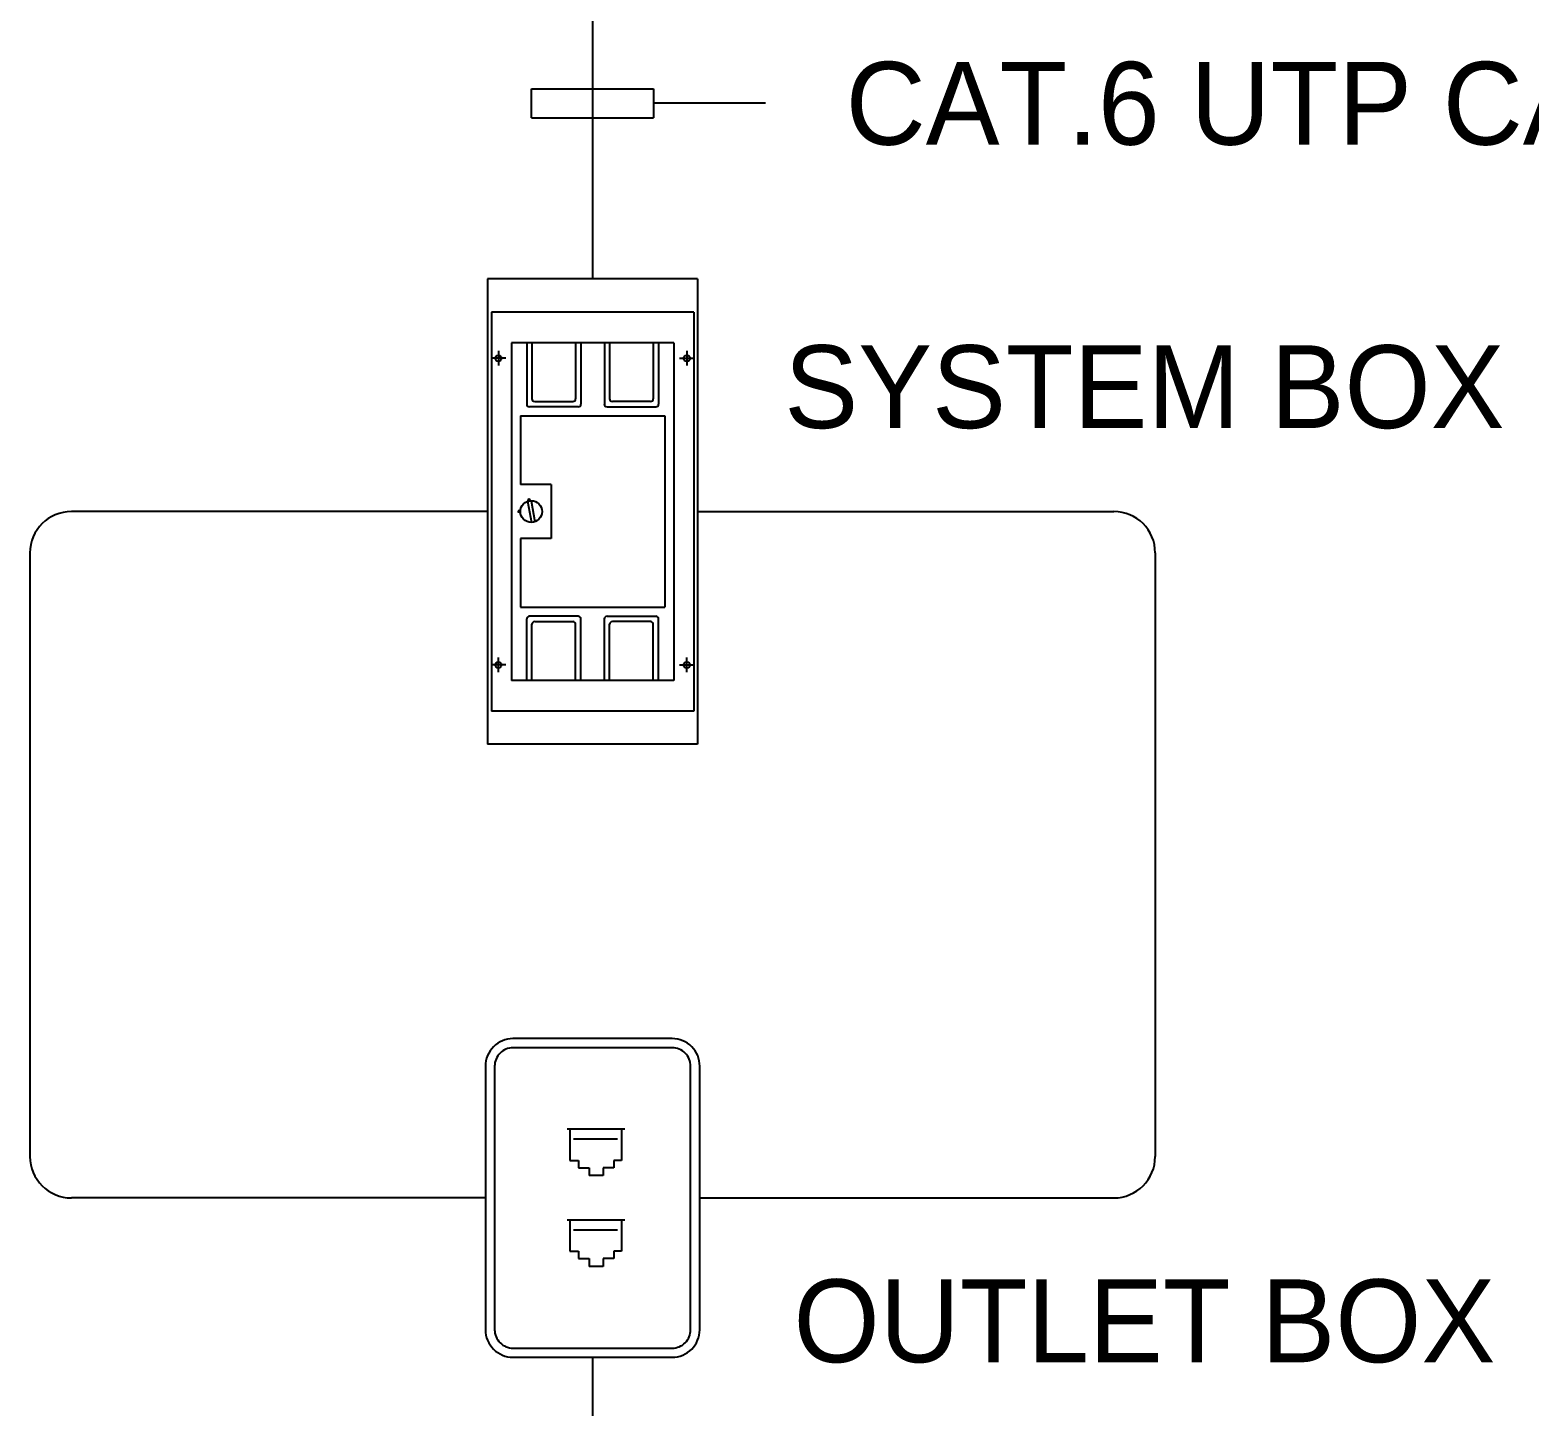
# Model space of a CAD drawing. Header units: millimetres. Extents: x 0 to 84100, y 0 to 29700.
# Drawn here: x 13078 to 15250, y 9732 to 11726 of the extents above; entities that cross this region are included whole.
import ezdxf
from ezdxf.enums import TextEntityAlignment as Align

# ---------------------------------------------------------------- set-up
doc = ezdxf.new("R2010")
doc.units = ezdxf.units.MM
doc.header["$LTSCALE"] = 1000
doc.layers.add('KEC-TEXT', color=6, linetype='Continuous')
doc.styles.add('나눔고딕', font='')
doc.styles.get('나눔고딕').set_extended_font_data('나눔고딕')

# ---------------------------------------------------------------- blocks, each defined once
blk = doc.blocks.new('A$C346D2A37')
at = {"color": 0}
for p, q in [((0, 725.9), (90.5, 725.9)), ((0, 725.9), (0, 347.1)), ((90.5, 725.9), (90.5, 347.1)), ((90.5, 347.1), (0, 347.1)), ((45.3, 0), (45.3, 347.1))]:
    blk.add_line(p, q, dxfattribs=at)

msp = doc.modelspace()

# ---------------------------------------------------------------- linework, layer by layer
at = {"layer": 'KEC-TEXT', "color": 6}
for p, q in [((13892.5, 12395.8), (13892.5, 11365.5)), ((14044.6, 11365.5), (13740.5, 11365.5)), ((13740.5, 11365.5), (13740.5, 10691.8)), ((14044.6, 11365.5), (14044.6, 10691.8)), ((14039, 11317.6), (13746.1, 11317.6)), ((13746.1, 11317.6), (13746.1, 10739.7)), ((13996.6, 11317.6), (13788.5, 11317.6)), ((14039, 11317.6), (14039, 10739.7)), ((13756.1, 11261.3), (13756.1, 11240.2)), ((14010.2, 11273.2), (13774.9, 11273.2)), ((13774.9, 11273.2), (13774.9, 10784.1)), ((13797.1, 11273.2), (13797.1, 11184.2)), ((13804.7, 11273.2), (13804.7, 11191.9)), ((13867.9, 11273.2), (13867.9, 11191.9)), ((13875.5, 11273.2), (13875.5, 11184.2)), ((13909.5, 11273.2), (13909.5, 11184.2)), ((13917.1, 11273.2), (13917.1, 11191.9)), ((13980.4, 11273.2), (13980.4, 11191.9)), ((13988, 11273.2), (13988, 11184.2)), ((14010.2, 11273.2), (14010.2, 10784.1)), ((14029, 11261.3), (14029, 11240.2)), ((13766.6, 11250.7), (13745.5, 11250.7)), ((14018.4, 11250.7), (14039.5, 11250.7)), ((13871.6, 11180.3), (13801, 11180.3)), ((13808.6, 11187.9), (13864, 11187.9)), ((13913.4, 11180.3), (13984.1, 11180.3)), ((13976.4, 11187.9), (13921.1, 11187.9)), ((13787.9, 11167.3), (13787.9, 11067.9)), ((13787.9, 11167.3), (13997.1, 11167.3)), ((13997.1, 11167.3), (13997.1, 10890.1)), ((13832.4, 11067.9), (13787.9, 11067.9)), ((13832.4, 11067.9), (13832.4, 10989.4)), ((13798.4, 11043.5), (13803.8, 11013)), ((13799.3, 11043.7), (13799.5, 11047)), ((13799.5, 11047), (13801.2, 11047.3)), ((13802.6, 11044.3), (13801.2, 11047.3)), ((13803.4, 11044.3), (13808.8, 11013.8)), ((13740.5, 11028.7), (13137.6, 11028.7)), ((13788, 11030.3), (13784.8, 11029.5)), ((13784.8, 11029.5), (13784.8, 11027.8)), ((13788, 11026.9), (13784.8, 11027.8)), ((14044.6, 11028.7), (14647.4, 11028.7)), ((13832.4, 10989.4), (13787.9, 10989.4)), ((13787.9, 10989.4), (13787.9, 10890.1)), ((13077.6, 10968.7), (13077.6, 10094.7)), ((14707.4, 10968.7), (14707.4, 10094.7)), ((13787.9, 10890.1), (13997.1, 10890.1)), ((13797.1, 10784.1), (13797.1, 10873.1)), ((13871.6, 10877), (13801, 10877)), ((13804.7, 10784.1), (13804.7, 10865.4)), ((13808.6, 10869.4), (13864, 10869.4)), ((13867.9, 10784.1), (13867.9, 10865.4)), ((13875.5, 10784.1), (13875.5, 10873.1)), ((13909.5, 10784.1), (13909.5, 10873.1)), ((13913.4, 10877), (13984.1, 10877)), ((13917.1, 10784.1), (13917.1, 10865.4)), ((13976.4, 10869.4), (13921.1, 10869.4)), ((13980.4, 10784.1), (13980.4, 10865.4)), ((13988, 10784.1), (13988, 10873.1)), ((13766.6, 10806.6), (13745.5, 10806.6)), ((13756.1, 10796.1), (13756.1, 10817.1)), ((14018.4, 10806.6), (14039.5, 10806.6)), ((14029, 10796.1), (14029, 10817.1)), ((14010.2, 10784.1), (13774.9, 10784.1)), ((14039, 10739.7), (13746.1, 10739.7)), ((13996.6, 10739.7), (13788.5, 10739.7)), ((14044.6, 10691.8), (13740.5, 10691.8)), ((13855.6, 10134.5), (13939, 10134.5)), ((13859.6, 10134.3), (13859.6, 10089)), ((13934.5, 10134.3), (13934.5, 10089)), ((13864.7, 10120.1), (13928.7, 10120.1)), ((13859.6, 10089), (13872.2, 10089)), ((13872.2, 10089), (13872.2, 10078.2)), ((13934.5, 10089), (13923.1, 10089)), ((13923.1, 10089), (13923.1, 10078.2)), ((13872.2, 10078.2), (13887.7, 10078.2)), ((13887.7, 10078.2), (13887.7, 10067)), ((13907.6, 10067), (13887.7, 10067)), ((13907.6, 10078.2), (13907.6, 10067)), ((13923.1, 10078.2), (13907.6, 10078.2)), ((13737.3, 10034.7), (13137.6, 10034.7)), ((14047.7, 10034.7), (14647.4, 10034.7)), ((13855.6, 10003.1), (13939, 10003.1)), ((13859.6, 10002.9), (13859.6, 9957.6)), ((13934.5, 10002.9), (13934.5, 9957.6)), ((13864.7, 9988.7), (13928.7, 9988.7)), ((13859.6, 9957.6), (13872.2, 9957.6)), ((13872.2, 9957.6), (13872.2, 9946.8)), ((13934.5, 9957.6), (13923.1, 9957.6)), ((13923.1, 9957.6), (13923.1, 9946.8)), ((13872.2, 9946.8), (13887.7, 9946.8)), ((13887.7, 9946.8), (13887.7, 9935.5)), ((13907.6, 9935.5), (13887.7, 9935.5)), ((13907.6, 9946.8), (13907.6, 9935.5)), ((13923.1, 9946.8), (13907.6, 9946.8)), ((13892.5, 9804), (13892.5, 9137.7))]:
    msp.add_line(p, q, dxfattribs=at)
for points in [[(13737.3, 10225.5), (13737.3, 9843.8, 0.414214), (13777.2, 9804), (14007.9, 9804, 0.414214), (14047.7, 9843.8), (14047.7, 10225.5, 0.414214), (14007.9, 10265.4), (13777.2, 10265.4, 0.414214)], [(13750.6, 10225.5), (13750.6, 9843.8, 0.414214), (13777.2, 9817.2), (14007.9, 9817.2, 0.414214), (14034.5, 9843.8), (14034.5, 10225.5, 0.414214), (14007.9, 10252.1), (13777.2, 10252.1, 0.414214)]]:
    msp.add_lwpolyline(points, format="xyb", close=True, dxfattribs=at)
for centre, radius in [((13756.1, 11250.7), 4.5), ((14029, 11250.7), 4.5), ((13803.6, 11028.7), 15.7), ((13756.1, 10806.6), 4.5), ((14029, 10806.6), 4.5)]:
    msp.add_circle(centre, radius, dxfattribs=at)
for centre, radius, start, end in [((13808.6, 11191.9), 3.92, 180, 270), ((13864, 11191.9), 3.92, 270, 0), ((13921.1, 11191.9), 3.92, 180, 270), ((13976.4, 11191.9), 3.92, 270, 0), ((13801, 11184.2), 3.92, 180, 270), ((13871.6, 11184.2), 3.92, 270, 0), ((13913.4, 11184.2), 3.92, 180, 270), ((13984.1, 11184.2), 3.92, 270, 0), ((13137.6, 10968.7), 60, 90, 180), ((14647.4, 10968.7), 60, 0, 90), ((13801, 10873.1), 3.92, 90, 180), ((13808.6, 10865.4), 3.92, 90, 180), ((13864, 10865.4), 3.92, 0, 90), ((13871.6, 10873.1), 3.92, 0, 90), ((13913.4, 10873.1), 3.92, 90, 180), ((13921.1, 10865.4), 3.92, 90, 180), ((13976.4, 10865.4), 3.92, 0, 90), ((13984.1, 10873.1), 3.92, 0, 90), ((13137.6, 10094.7), 60, 180, 270), ((14647.4, 10094.7), 60, 270, 0)]:
    msp.add_arc(centre, radius, start, end, dxfattribs=at)

# ---------------------------------------------------------------- block references
at = {"layer": 'KEC-TEXT', "color": 6, "xscale": 0.4664386299814074, "yscale": 0.4664386299814074, "zscale": 0.4664386299814074, "rotation": 90}
msp.add_blockref('A$C346D2A37', (14142.8, 11598.8), dxfattribs=at)

# ---------------------------------------------------------------- texts
at = {"layer": 'KEC-TEXT', "color": 6, "style": '나눔고딕'}
msp.add_text('CAT.6 UTP CABLE (1Gbps)', height=120, dxfattribs=at).set_placement((14259.1, 11619.9), align=Align.MIDDLE_LEFT)
for s, p in [('SYSTEM BOX', (14691.8, 11209.5)), ('OUTLET BOX', (14691.8, 9856.7))]:
    msp.add_text(s, height=120, dxfattribs=at).set_placement(p, align=Align.MIDDLE_CENTER)

doc.saveas('drawing.dxf')
